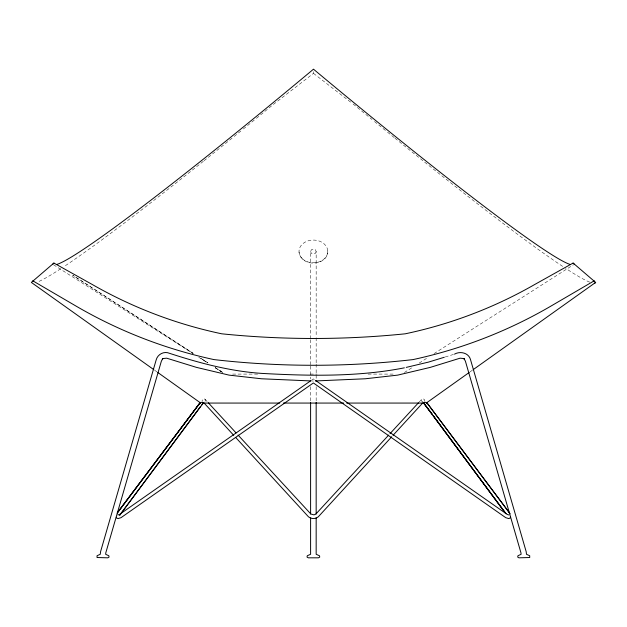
<?xml version="1.0" encoding="UTF-8"?>
<svg xmlns="http://www.w3.org/2000/svg" width="627" height="627" viewBox="0 0 627 627"><rect width="100%" height="100%" fill="white"/><g stroke="black" fill="none" stroke-linecap="round" stroke-linejoin="round"><path stroke-width="0.47" stroke-dasharray="3.13 2.35" d="M310.6 338.721L310.6 251.568L311.415 249.711L313.382 249.044L315.35 249.711L316.165 251.568L316.165 336.762M316.165 251.568L315.35 253.433L313.382 254.1L311.415 253.433L310.6 251.568M424.15 401.405L424.644 400.347L424.15 399.289L422.959 398.803L421.767 399.203L421.273 400.269L421.767 401.319L422.959 401.829M204.998 401.319L205.491 400.269L204.998 399.203L203.806 398.803L202.607 399.289L202.113 400.347L202.607 401.405M419.118 402.072L421.767 399.203M313.5 71.69L313.5 73.367L272.416 105.171A441.243 22.635 -40.5 0 1 255.017 119.467M469.999 371.913L472.39 370.212M311.776 380.048L313.382 378.927L314.981 380.048M404.368 372.516L413.444 366.74M419.212 363.057L428.288 357.28M434.064 353.597L573.454 264.79M445.241 356.967L453.587 354.412M232.601 374.092L258.92 374.092M310.216 374.092L317.043 374.092M368.073 374.092L394.391 374.092M311.47 380.957L313.398 381.044M53.554 264.774L192.983 353.573M198.759 357.249L207.835 363.025M215.257 367.751L222.687 372.485L215.327 367.688M207.952 362.908L200.577 358.127L207.898 362.939M215.265 367.72L222.64 372.501M154.61 370.22L156.993 371.913M313.5 73.367L352.311 103.424M353.079 104.011L354.6 105.195A441.094 22.627 40.5 0 0 372.007 119.491M204.998 399.203L207.647 402.072M327.741 250.808L326.941 255.628C321.353 266.875 300.615 265.237 299.024 252.046M316.165 337.741L316.165 363.205M316.165 364.177L316.165 378.873M316.165 386.702L316.165 402.369M310.6 339.701L310.6 365.157M310.6 366.137L310.6 378.873M310.6 386.702L310.6 402.369M589.803 282.166A441.094 22.627 40.5 0 1 565.64 268.356M562.662 266.389A441.094 22.627 40.5 0 1 423.68 161.343M422.943 160.747A441.094 22.627 40.5 0 1 394.979 138.214M394.211 137.587A441.094 22.627 40.5 0 1 386.154 131.035M385.417 130.44A441.094 22.627 40.5 0 1 372.759 120.102M254.264 120.078A441.243 22.635 -40.5 0 1 241.614 130.408M240.878 131.004A441.243 22.635 -40.5 0 1 232.821 137.556M232.053 138.175A441.243 22.635 -40.5 0 1 204.104 160.708M203.367 161.296A441.243 22.635 -40.5 0 1 64.409 266.326M60.701 268.771A441.243 22.635 -40.5 0 1 37.228 282.142M193.202 353.346L72.74 275.269L193.147 353.369M302.465 258.833A14.382 11.372 0 0 0 326.941 255.197A14.382 11.372 0 0 0 310.733 240.251A14.382 11.372 0 0 0 302.465 258.833"/><path stroke-width="0.94" d="M510.488 517.236L509.916 518.168L508.677 518.553L505.793 517.706L313.382 382.956L120.964 517.706L118.08 518.553L116.841 518.168L116.269 517.236M200.648 406.265L119.624 515.331L203.501 402.832L201.706 402.268L199.935 402.761L117.821 512.228M201.816 404.689L203.501 402.832M117.813 512.235L200.452 402.362L117.163 513.027M473.181 369.648L595.65 282.416L573.102 263.05L534.267 284.752A444.222 443.179 0 0 1 405.254 333.807C344.317 340.03 282.675 340.03 221.739 333.807A444.222 443.179 0 0 1 92.725 284.752L53.891 263.05L31.35 282.424L153.811 369.648M391.726 436.753L318.273 516.828C315.6 519.093 311.164 519.093 308.492 516.828L235.697 437.474M393.051 435.31L422.825 402.847M388.677 435.083L315.883 514.03L314.002 514.869L310.874 514.03L238.08 435.083M390.002 433.649L418.46 402.785M52.723 264.249L53.891 263.05M426.266 403.067L469.208 372.477M310.976 380.605L119.428 514.493L117.954 514.932M426.47 403.122L427.003 402.761L508.944 512.228M505.331 512.957L433.249 415.677L505.973 513.764L423.437 402.832L425.224 402.268L427.003 402.761M594.271 280.778L552.505 305.177A470.759 469.654 0 0 1 413.021 359.592C346.982 367.171 280.01 367.171 213.972 359.592A470.759 469.654 0 0 1 74.488 305.177L32.722 280.778M444.316 357.257L428.562 362.085L406.241 367.391M454.512 354.13C460.398 350.806 468.988 352.915 470.618 359.992L526.171 551.635L526.5 554.284L529.713 555.741L529.713 557.521L518.968 557.818L517.675 557.082L517.965 555.741L521.131 554.284L520.935 552.748L465.391 361.136L463.949 358.581L464.482 359.208L463.533 358.519L460.069 358.189L430.279 367.383L397.722 375.118L365.282 378.779L315.318 380.957M404.384 367.837C358.017 376.945 310.193 376.004 263.191 373.48C230.43 371.521 198.681 362.861 167.621 352.703C162.511 351.669 157.416 354.992 156.147 359.992L100.586 551.635L100.257 554.284L97.044 555.741L97.044 557.521L107.797 557.818L109.082 557.082L108.8 555.741L105.634 554.284L105.822 552.748L161.374 361.136L162.816 358.581L162.283 359.208L163.224 358.519L166.696 358.189L196.486 367.383L229.035 375.118L261.483 378.779L310.514 380.918M202.607 403.067L279.666 403.067M283.357 403.067L343.761 403.067M346.692 403.067L424.385 403.067M508.81 514.932L507.329 514.493L315.781 380.605M423.437 402.832L432.097 414.11M199.935 402.761L200.46 403.122M157.785 372.485L200.726 403.067M573.102 263.05L574.277 264.265M208.305 402.785L236.097 432.928M203.932 402.847L233.714 435.31M426.485 402.362L510.19 513.811M423.954 403.122L432.089 414.11M316.165 402.369L316.165 513.999M316.165 517.918L316.165 554.284L319.464 555.741L319.762 557.082L318.422 557.818L308.335 557.818L307.003 557.082L307.301 555.741L310.6 554.284L310.6 517.918M310.6 402.369L310.6 513.999M56.414 264.563A413.608 21.216 -40.5 0 0 313.492 69.182A413.475 21.208 40.5 0 0 570.601 264.578M595.65 282.416A441.094 22.627 40.5 0 1 594.372 283.192"/></g></svg>
